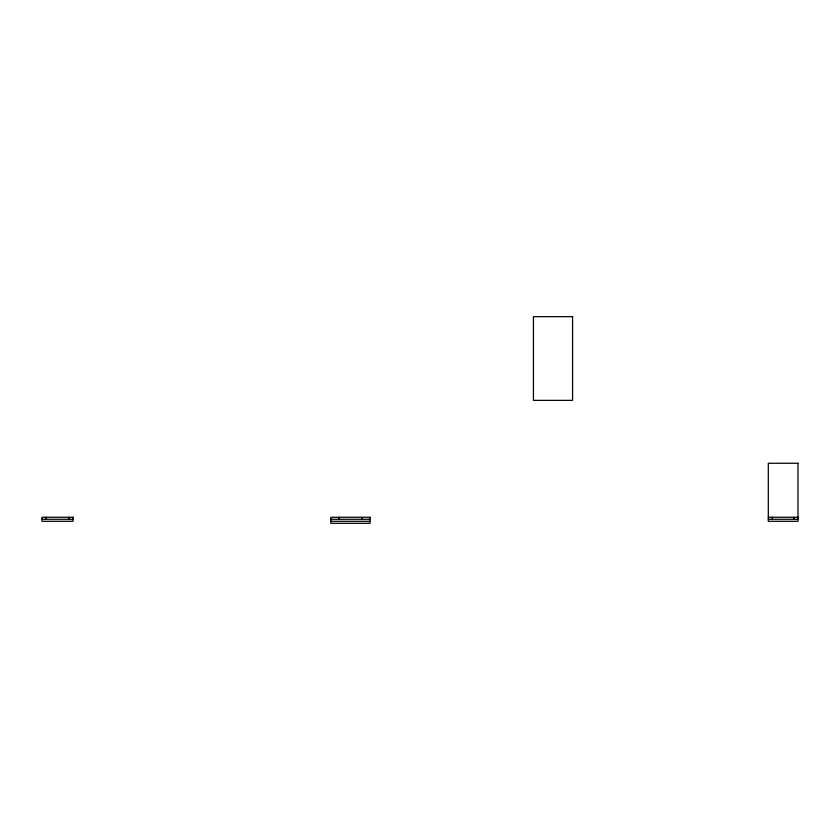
<?xml version="1.0" encoding="UTF-8"?>
<svg xmlns="http://www.w3.org/2000/svg" width="840" height="840" viewBox="0 0 840 840"><rect width="100%" height="100%" fill="white"/><g stroke="black" fill="none" stroke-linecap="round" stroke-linejoin="round"><path stroke-width="1.26" d="M768.306 517.251L798 517.251M42 519.278L73.048 519.278M330.866 519.278L370.01 519.278M768.306 519.278L798 519.278M330.866 521.304L370.01 521.304M793.947 517.251L793.947 519.278M772.349 517.251L772.349 519.278M361.914 517.251L361.914 519.278M338.971 517.251L338.971 519.278M68.995 517.251L68.995 519.278M46.053 517.251L46.053 519.278M572.586 316.669L533.432 316.669L533.432 400.365L572.586 400.365L572.586 316.669M798 463.26L768.306 463.26L768.306 521.304L798 521.304L798 463.26M73.048 517.251L42 517.251L42 521.304L73.048 521.304L73.048 517.251M370.01 517.251L330.866 517.251L330.866 523.331L370.01 523.331L370.01 517.251"/></g></svg>
